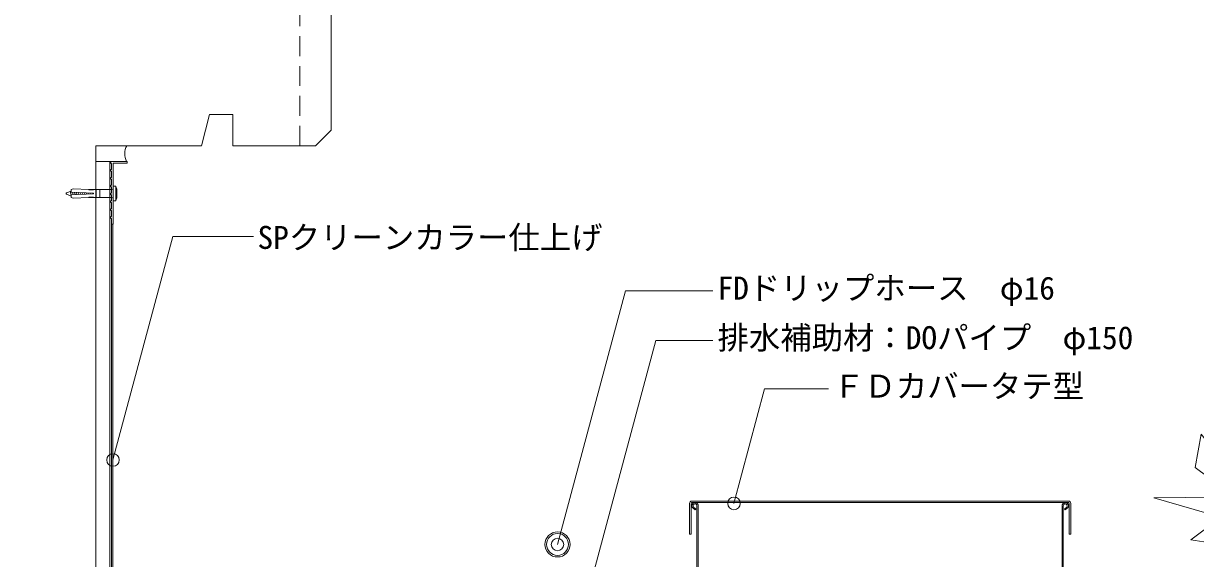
# Model space of a CAD drawing. Units: millimetres, scale not verified. Extents: x -1420 to 1420, y -985 to 985.
# Drawn here: x -446 to 301, y -13 to 328 of the extents above; entities that cross this region are included whole.
import ezdxf
from ezdxf.enums import TextEntityAlignment as Align

# ---------------------------------------------------------------- set-up
doc = ezdxf.new("R2010")
doc.units = ezdxf.units.MM
doc.linetypes.add('USER1', pattern=[19.05, 12.7, -6.35])
for name, color, linetype, lineweight in [('0-3_KUTAI', 3, 'Continuous', 18), ('0-4_BOUSUI', 1, 'Continuous', 18), ('0-5_MOJI', 7, 'Continuous', 18), ('0-6_KANAMONO_SCREW', 4, 'Continuous', 18), ('0-7_buhin', 2, 'Continuous', 18), ('0-8_KANAMONO', 4, 'Continuous', 18), ('0-9_GREEN', 7, 'Continuous', 20)]:
    doc.layers.add(name, color=color, linetype=linetype, lineweight=lineweight)
doc.layers.add('0-B_WAKU', color=7, linetype='Continuous')
doc.styles.add('ＭＳ ゴシック', font='')
doc.styles.get('ＭＳ ゴシック').set_extended_font_data('MS Gothic')

# ---------------------------------------------------------------- blocks, each defined once
blk = doc.blocks.new('green')
at = {"layer": '0-9_GREEN'}
for p, q in [((0.471, 91.72), (21.167, 53.621)), ((41.862, 50.799), (0.471, 91.72)), ((87.487, 87.486), (0, 0)), ((59.265, 72.905), (87.487, 87.486)), ((-69.142, 60.676), (-65.379, 81.842)), ((-65.379, 81.842), (-4.233, 4.704)), ((1.882, 1.882), (59.265, 72.905)), ((0.941, 7.996), (-69.142, 60.676)), ((0, 0), (-51.268, 63.028)), ((0, 4.234), (-5.644, 60.676)), ((-36.687, 58.795), (0, 4.234)), ((-16.462, 57.854), (0.941, 7.996)), ((21.167, 53.621), (1.882, 2.822)), ((1.412, 3.293), (41.862, 50.799)), ((101.597, 46.565), (1.882, 1.882)), ((51.269, 31.044), (101.597, 46.565)), ((1.882, 2.822), (-55.502, 41.862)), ((1.412, 2.352), (51.269, 31.044)), ((-53.62, 29.162), (1.412, 2.352)), ((-62.557, 21.637), (-71.964, 14.581)), ((-4.233, 4.704), (-62.557, 21.637)), ((-71.964, 14.581), (-1.411, 3.293))]:
    blk.add_line(p, q, dxfattribs=at)
for points in [[(-5.644, 60.676), (-52.679, 88.897), (-16.462, 57.854)], [(-51.268, 63.028), (-11.288, 82.312), (-36.687, 58.795)], [(-55.502, 41.862), (-95.482, 41.392), (-53.62, 29.162)]]:
    blk.add_lwpolyline(points, dxfattribs=at)
blk = doc.blocks.new('hps-5-10-30')
at = {"layer": '0-6_KANAMONO_SCREW'}
for p, q in [((-4.583, 1.667), (4.583, 1.667)), ((-4.583, 0), (-4.583, 1.667)), ((-4.583, 0), (-3.333, 0)), ((-3.542, 2.083), (-2.5, 2.292)), ((3.542, 2.083), (-3.542, 2.083)), ((-3.542, 2.083), (-3.542, 1.667)), ((-3.333, 0), (3.333, 0)), ((2.5, 2.292), (-2.5, 2.292)), ((2.5, 2.292), (3.542, 2.083)), ((3.333, 0), (4.583, 0)), ((3.542, 1.667), (3.542, 2.083)), ((4.583, 1.667), (4.583, 0)), ((-2.5, -0.833), (-2.5, -12.656)), ((2.5, -0.833), (2.5, -12.656)), ((-2.509, -12.864), (-2.619, -15.362)), ((-2.301, -12.873), (-2.509, -12.864)), ((-2.5, -8.489), (2.5, -8.489)), ((-2.5, -10.989), (2.5, -10.989)), ((-2.292, -12.665), (-2.5, -12.656)), ((-2.292, -12.665), (-2.42, -15.579)), ((-0.208, -12.656), (-0.833, -26.823)), ((-0.297, -14.657), (0.29, -14.511)), ((-0.241, -13.394), (0.236, -13.274)), ((-0.208, -12.656), (0.208, -12.656)), ((0.208, -12.656), (0.833, -26.823)), ((2.292, -12.665), (2.5, -12.656)), ((2.292, -12.665), (2.42, -15.579)), ((2.301, -12.873), (2.509, -12.864)), ((2.509, -12.864), (2.619, -15.362)), ((-2.629, -15.57), (-3.074, -25.674)), ((-2.42, -15.579), (-2.629, -15.57)), ((-2.411, -15.371), (-2.619, -15.362)), ((-0.631, -22.241), (0.617, -21.929)), ((-0.575, -20.977), (0.563, -20.693)), ((-0.52, -19.713), (0.508, -19.456)), ((-0.464, -18.449), (0.454, -18.22)), ((-0.408, -17.185), (0.399, -16.984)), ((-0.352, -15.921), (0.345, -15.747)), ((2.411, -15.371), (2.619, -15.362)), ((2.42, -15.579), (2.629, -15.57)), ((2.629, -15.57), (3.074, -25.674)), ((-1.595, -26.823), (-0.385, -29.743)), ((-1.347, -27.42), (1.043, -26.823)), ((-0.798, -26.033), (0.781, -25.638)), ((-0.743, -24.769), (0.727, -24.402)), ((-0.687, -23.505), (0.672, -23.165)), ((1.595, -26.823), (0.385, -29.743)), ((0.833, -26.823), (2.5, -26.823)), ((2.5, -26.823), (3.074, -25.674))]:
    blk.add_line(p, q, dxfattribs=at)
blk.add_lwpolyline([(-0.833, -26.823), (-2.5, -26.823), (-3.074, -25.674)], dxfattribs=at)
for centre, radius, start, end in [((-3.333, -0.833), 0.833, 0, 90), ((3.333, -0.833), 0.833, 90, 180), ((0, -29.583), 0.417, 202.5, 337.5)]:
    blk.add_arc(centre, radius, start, end, dxfattribs=at)

msp = doc.modelspace()

# ---------------------------------------------------------------- linework, layer by layer
at = {"layer": '0-3_KUTAI'}
for p, q in [((-400, -350), (-400, 250)), ((-400, 250), (-332.5, 250))]:
    msp.add_line(p, q, dxfattribs=at)
for points in [[(-312.5, 250), (-260, 250), (-250, 260), (-250, 440), (-259.95, 450.995), (-590.05, 484.005), (-600, 475), (-600, -500)], [(-312.5, 250), (-312.5, 270), (-327.5, 270), (-332.5, 250)]]:
    msp.add_lwpolyline(points, dxfattribs=at)
at = {"layer": '0-3_KUTAI', "linetype": 'USER1'}
msp.add_lwpolyline([(-270, 250), (-270, 431.9), (-580, 462.9), (-580, -500)], dxfattribs=at)
at = {"layer": '0-4_BOUSUI'}
msp.add_line((-390, 240), (-400, 240), dxfattribs=at)
for points in [[(-32.101, -386.683), (-78.021, -381.173), (-198.54, -341), (-346.775, -341), (-391, -296.775), (-391, 240)], [(-31.982, -385.69), (-77.801, -380.192), (-198.377, -340), (-346.36, -340), (-390, -296.36), (-390, 200)], [(-345.946, -339), (-389, -295.946), (-389, 200.017)]]:
    msp.add_lwpolyline(points, dxfattribs=at)
msp.add_arc((-371.604, 244.819), 9.942, 148.59698, 208.99547, dxfattribs=at)
at = {"layer": '0-5_MOJI'}
for p, q in [((-389, 49.659), (-350.847, 192.05)), ((-299.441, 192.05), (-350.847, 192.05)), ((-105.638, -4.2), (-62.307, 157.514)), ((-6.64, 157.514), (-62.307, 157.514)), ((-120.739, -163.952), (-43.073, 125.903)), ((-6.64, 125.903), (-43.073, 125.903)), ((6.815, 21.961), (26.386, 95)), ((67, 95), (26.386, 95))]:
    msp.add_line(p, q, dxfattribs=at)
for centre in [(-389, 49.659), (6.815, 21.961), (-105.638, -4.2)]:
    msp.add_circle(centre, 4, dxfattribs=at)
at = {"layer": '0-7_buhin'}
for radius in [8, 7]:
    msp.add_circle((-105.638, -4.2), radius, dxfattribs=at)
at = {"layer": '0-8_KANAMONO'}
for p, q in [((-380, 239.1), (-380, 239.7)), ((-389.7, 200), (-389.1, 200)), ((220, 23.451), (-20, 23.451)), ((-20, 22.451), (220, 22.451)), ((-20.5, 2.451), (-20.5, 21.951)), ((-17.975, 17.851), (-19.226, 18.834)), ((217.975, 17.851), (219.226, 18.834))]:
    msp.add_line(p, q, dxfattribs=at)
for points in [[(-380.3, 240), (-390, 240), (-390.8, 239.25), (-390, 238.5), (-390, 235), (-390.8, 234.25), (-390, 233.5), (-390, 230), (-390.8, 229.25), (-390, 228.5), (-390, 225), (-390.8, 224.25), (-390, 223.5), (-390, 220), (-390.8, 219.25)], [(-388.8, 200.3), (-388.8, 238.8), (-380.3, 238.8)], [(-390.8, 219.25), (-390, 218.5), (-390, 215), (-390.8, 214.25), (-390, 213.5), (-390, 210), (-390.8, 209.25), (-390, 208.5), (-390, 205), (-390.8, 204.25), (-390, 203.5), (-390, 200.3)], [(-21.5, 21.951), (-21.5, 2.451), (-20.5, 2.451)], [(-18.732, 19.463), (-17.481, 18.48), (-17.975, 17.851)], [(-15.95, 20.426), (-15.95, -231.549), (-16.75, -231.549), (-16.75, 20.426)], [(215.95, 20.426), (215.95, -231.549), (216.75, -231.549), (216.75, 20.426)], [(218.732, 19.463), (217.481, 18.48), (217.975, 17.851)], [(220.5, 21.951), (220.5, 2.451), (221.5, 2.451), (221.5, 21.951)]]:
    msp.add_lwpolyline(points, dxfattribs=at)
for centre, radius, start, end in [((-380.3, 239.7), 0.3, 0, 90), ((-380.3, 239.1), 0.3, 270, 0), ((-389.7, 200.3), 0.3, 180, 270), ((-389.1, 200.3), 0.3, 270, 0), ((-20, 21.951), 1.5, 90, 180), ((-20, 21.951), 0.5, 90, 180), ((-17.975, 20.426), 2.025, 360, 231.85107), ((217.975, 20.426), 2.025, 308.14893, 180), ((220, 21.951), 1.5, 0, 90), ((220, 21.951), 0.5, 0, 90), ((-17.975, 20.426), 1.225, 360, 231.85107), ((217.975, 20.426), 1.225, 308.14893, 180)]:
    msp.add_arc(centre, radius, start, end, dxfattribs=at)

# ---------------------------------------------------------------- block references
at = {"layer": '0-5_MOJI'}
msp.add_blockref('green', (369.913, -15.828), dxfattribs=at)
at = {"layer": '0-B_WAKU', "rotation": 270}
msp.add_blockref('hps-5-10-30', (-388.8, 219.55), dxfattribs=at)

# ---------------------------------------------------------------- texts
at = {"layer": '0-5_MOJI', "style": 'ＭＳ ゴシック'}
for s, p in [('SPクリーンカラー仕上げ', (-296.879, 179.819)), ('FDドリップホース\u3000φ16', (-3.64, 147.514)), ('排水補助材：DOパイプ\u3000φ150', (-3.64, 115.903)), ('ＦＤカバータテ型', (70, 85))]:
    msp.add_text(s, height=14.66, dxfattribs=at).set_placement(p, align=Align.BOTTOM_LEFT)

doc.saveas('drawing.dxf')
